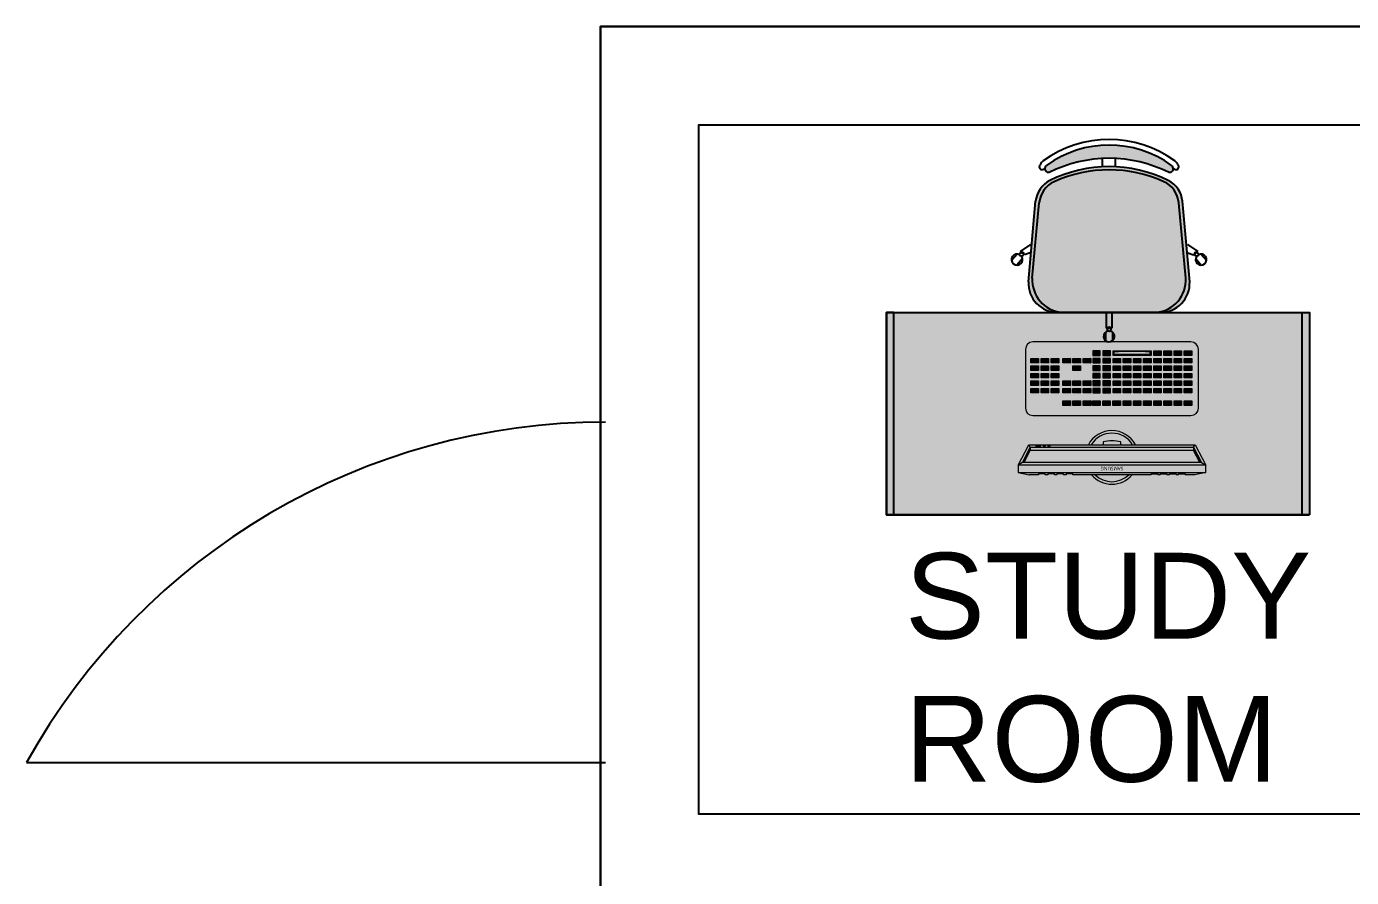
# Model space of a CAD drawing. Header units: millimetres. Extents: x -6165 to 15297, y -629 to 15029.
# Drawn here: x 10134 to 12826, y 6055 to 7784 of the extents above; entities that cross this region are included whole.
import ezdxf
from ezdxf.enums import TextEntityAlignment as Align

# ---------------------------------------------------------------- set-up
doc = ezdxf.new("R2010")
doc.units = ezdxf.units.MM
doc.styles.add('klt', font='trebuc.ttf')
doc.styles.get("Standard").update_dxf_attribs({"font": 'arial.ttf'})

# ---------------------------------------------------------------- blocks, each defined once
blk = doc.blocks.new('tecla')
h = blk.add_hatch(color=49)
h.dxf.hatch_style = 1
h.set_gradient(color1=(67, 63, 56), color2=(202, 198, 191), one_color=1, tint=0.77, name='CYLINDER')
h.paths.add_polyline_path([(0.0207, 0), (0, 0), (0.0028, -0.0021), (0.0179, -0.0021)])
h.paths.add_polyline_path([(0.0178, -0.0095, -0.160221), (0.0029, -0.0095), (0, -0.0121), (0.0207, -0.0121)])
h.paths.add_polyline_path([(0.0028, -0.0021), (0, 0), (0, -0.0121), (0.0029, -0.0095, -0.169085)])
h.paths.add_polyline_path([(0.0207, 0), (0.0179, -0.0021, -0.169085), (0.0178, -0.0095), (0.0207, -0.0121)])
h = blk.add_hatch(color=49)
h.dxf.hatch_style = 1
h.set_gradient(color1=(67, 63, 56), color2=(202, 198, 191), one_color=1, tint=0.77, name='SPHERICAL')
h.paths.add_polyline_path([(0.0179, -0.0021), (0.0028, -0.0021, 0.169085), (0.0029, -0.0095, 0.160221), (0.0178, -0.0095, 0.169085)])
at = {"lineweight": 9, "ltscale": 0.5}
for p, q in [((0.0028, -0.0021), (0, 0)), ((0.0179, -0.0021), (0.0207, 0)), ((0, -0.0121), (0.0029, -0.0095)), ((0.0028, -0.0021), (0.0179, -0.0021)), ((0.0207, -0.0121), (0.0178, -0.0095))]:
    blk.add_line(p, q, dxfattribs=at)
blk.add_lwpolyline([(0, 0), (0.0207, 0), (0.0207, -0.0121), (0, -0.0121)], close=True, dxfattribs=at)
for centre, radius, start, end in [((0.0134, -0.0056), 0.0112, 161.6777, 200.066), ((0.0104, 0.0131), 0.0238, 251.7948, 288.2052), ((0.0073, -0.0056), 0.0112, 339.934, 18.3223)]:
    blk.add_arc(centre, radius, start, end, dxfattribs=at)

msp = doc.modelspace()

# ---------------------------------------------------------------- hatches: boundary and pattern name
at = {"ltscale": 0.1}
h = msp.add_hatch(color=250, dxfattribs=at)
h.dxf.hatch_style = 1
h.set_gradient(color1=(37, 39, 44), color2=(109, 115, 131), one_color=1, tint=0.47, name='CURVED')
h.paths.add_polyline_path([(12206.45, 7501.981, 0.12271653), (12203.599, 7498.478, 0.60571704), (12211.618, 7487.938, -0.23788834), (12455.31, 7487.938, 0.60571704), (12463.328, 7498.478, 0.12271653), (12460.477, 7501.981, 0.32352941)])
h = msp.add_hatch(color=250, dxfattribs=at)
h.dxf.hatch_style = 1
h.set_gradient(color1=(37, 39, 44), color2=(109, 115, 131), one_color=1, tint=0.47, name='CURVED')
h.paths.add_polyline_path([(12453.758, 7471.151, -0.26280861), (12482.631, 7428.593, 0.00181482), (12482.599, 7428.972), (12497.243, 7265.576, -0.42740922), (12437.532, 7203.126), (12229.396, 7203.126, -0.42740922), (12169.685, 7265.576), (12184.328, 7428.972, -0.26086795), (12213.169, 7471.15, -0.23450483)])
h.paths.add_polyline_path([(12444.66, 7468.795, 0.21496433), (12222.267, 7468.795, 0.00000269), (12222.266, 7468.795, -0.21496515), (12444.661, 7468.795, -0.2697784), (12475.241, 7425.987, 0.26977985)], flags=16)
for points in [[(11896.259, 6792.199), (11881.316, 6792.199), (11881.316, 7203.126), (11896.259, 7203.126)], [(12725.583, 6792.199), (12740.526, 6792.199), (12740.526, 7203.126), (12725.583, 7203.126)]]:
    msp.add_hatch(color=40).paths.add_polyline_path(points)
h = msp.add_hatch(color=37)
h.dxf.hatch_style = 1
h.set_gradient(color1=(126, 94, 62), color2=(85, 64, 42), one_color=1, tint=0.25, name='INVCYLINDER')
h.paths.add_polyline_path([(12725.583, 6792.199), (11896.259, 6792.199), (11896.259, 7203.126), (12725.583, 7203.126)])
h = msp.add_hatch(color=255)
h.dxf.hatch_style = 1
h.paths.add_polyline_path([(12178.632, 6993.778), (12499.902, 6993.778, 0.41421356), (12514.845, 7008.721), (12514.845, 7128.263, 0.41421356), (12499.902, 7143.206), (12178.632, 7143.206, 0.41421356), (12163.689, 7128.263), (12163.689, 7008.721, 0.41421356)])
h.paths.add_polyline_path([(12275.472, 7014.349), (12259.999, 7014.349), (12259.999, 7023.369), (12275.472, 7023.369)], flags=16)
h.paths.add_polyline_path([(12273.373, 7015.921), (12262.098, 7015.921, -0.16908489), (12262.181, 7021.425, -0.16022088), (12273.29, 7021.425, -0.16908489)], flags=0)
h.paths.add_polyline_path([(12280.653, 7014.349), (12280.653, 7023.369), (12296.126, 7023.369), (12296.126, 7014.349)], flags=16)
h.paths.add_polyline_path([(12282.752, 7015.921, -0.16908489), (12282.835, 7021.425, -0.16022088), (12293.944, 7021.425, -0.16908489), (12294.027, 7015.921)], flags=0)
h.paths.add_polyline_path([(12254.818, 7014.349), (12239.345, 7014.349), (12239.345, 7023.369), (12254.818, 7023.369)], flags=16)
h.paths.add_polyline_path([(12252.719, 7015.921), (12241.444, 7015.921, -0.16908489), (12241.527, 7021.425, -0.16022088), (12252.636, 7021.425, -0.16908489)], flags=0)
h.paths.add_polyline_path([(12299.862, 7014.349), (12299.862, 7023.369), (12315.334, 7023.369), (12315.334, 7014.349)], flags=16)
h.paths.add_polyline_path([(12301.96, 7015.921, -0.16908489), (12302.044, 7021.425, -0.16022088), (12313.152, 7021.425, -0.16908489), (12313.236, 7015.921)], flags=0)
h.paths.add_polyline_path([(12275.472, 7039.76), (12259.999, 7039.76), (12259.999, 7048.78), (12275.472, 7048.78)], flags=16)
h.paths.add_polyline_path([(12273.373, 7041.332), (12262.098, 7041.332, -0.16908489), (12262.181, 7046.836, -0.16022088), (12273.29, 7046.836, -0.16908489)], flags=0)
h.paths.add_polyline_path([(12280.653, 7039.76), (12280.653, 7048.78), (12296.126, 7048.78), (12296.126, 7039.76)], flags=16)
h.paths.add_polyline_path([(12282.752, 7041.332, -0.16908489), (12282.835, 7046.836, -0.16022088), (12293.944, 7046.836, -0.16908489), (12294.027, 7041.332)], flags=0)
h.paths.add_polyline_path([(12254.818, 7039.76), (12239.345, 7039.76), (12239.345, 7048.78), (12254.818, 7048.78)], flags=16)
h.paths.add_polyline_path([(12252.719, 7041.332), (12241.444, 7041.332, -0.16908489), (12241.527, 7046.836, -0.16022088), (12252.636, 7046.836, -0.16908489)], flags=0)
h.paths.add_polyline_path([(12300.231, 7039.76), (12300.231, 7048.78), (12315.703, 7048.78), (12315.703, 7039.76)], flags=16)
h.paths.add_polyline_path([(12302.329, 7041.332, -0.16908489), (12302.413, 7046.836, -0.16022088), (12313.521, 7046.836, -0.16908489), (12313.605, 7041.332)], flags=0)
h.paths.add_polyline_path([(12320.516, 7014.349), (12320.516, 7023.369), (12335.988, 7023.369), (12335.988, 7014.349)], flags=16)
h.paths.add_polyline_path([(12322.614, 7015.921, -0.16908489), (12322.698, 7021.425, -0.16022088), (12333.806, 7021.425, -0.16908489), (12333.89, 7015.921)], flags=0)
h.paths.add_polyline_path([(12275.472, 7054.99), (12259.999, 7054.99), (12259.999, 7064.01), (12275.472, 7064.01)], flags=16)
h.paths.add_polyline_path([(12273.373, 7056.562), (12262.098, 7056.562, -0.16908489), (12262.181, 7062.066, -0.16022088), (12273.29, 7062.066, -0.16908489)], flags=0)
h.paths.add_polyline_path([(12280.653, 7054.99), (12280.653, 7064.01), (12296.126, 7064.01), (12296.126, 7054.99)], flags=16)
h.paths.add_polyline_path([(12282.752, 7056.562, -0.16908489), (12282.835, 7062.066, -0.16022088), (12293.944, 7062.066, -0.16908489), (12294.027, 7056.562)], flags=0)
h.paths.add_polyline_path([(12254.818, 7054.99), (12239.345, 7054.99), (12239.345, 7064.01), (12254.818, 7064.01)], flags=16)
h.paths.add_polyline_path([(12252.719, 7056.562), (12241.444, 7056.562, -0.16908489), (12241.527, 7062.066, -0.16022088), (12252.636, 7062.066, -0.16908489)], flags=0)
h.paths.add_polyline_path([(12231.397, 7039.76), (12215.924, 7039.76), (12215.924, 7048.78), (12231.397, 7048.78)], flags=16)
h.paths.add_polyline_path([(12229.298, 7041.332), (12218.023, 7041.332, -0.16908489), (12218.106, 7046.836, -0.16022088), (12229.214, 7046.836, -0.16908489)], flags=0)
h.paths.add_polyline_path([(12300.231, 7054.99), (12300.231, 7064.01), (12315.703, 7064.01), (12315.703, 7054.99)], flags=16)
h.paths.add_polyline_path([(12302.329, 7056.562, -0.16908489), (12302.413, 7062.066, -0.16022088), (12313.521, 7062.066, -0.16908489), (12313.605, 7056.562)], flags=0)
h.paths.add_polyline_path([(12320.885, 7039.76), (12320.885, 7048.78), (12336.357, 7048.78), (12336.357, 7039.76)], flags=16)
h.paths.add_polyline_path([(12322.983, 7041.332, -0.16908489), (12323.067, 7046.836, -0.16022088), (12334.175, 7046.836, -0.16908489), (12334.259, 7041.332)], flags=0)
h.paths.add_polyline_path([(12341.169, 7014.349), (12341.169, 7023.369), (12356.642, 7023.369), (12356.642, 7014.349)], flags=16)
h.paths.add_polyline_path([(12343.268, 7015.921, -0.16908489), (12343.352, 7021.425, -0.16022088), (12354.46, 7021.425, -0.16908489), (12354.544, 7015.921)], flags=0)
h.paths.add_polyline_path([(12231.397, 7054.99), (12215.924, 7054.99), (12215.924, 7064.01), (12231.397, 7064.01)], flags=16)
h.paths.add_polyline_path([(12229.298, 7056.562), (12218.023, 7056.562, -0.16908489), (12218.106, 7062.066, -0.16022088), (12229.214, 7062.066, -0.16908489)], flags=0)
h.paths.add_polyline_path([(12320.885, 7054.99), (12320.885, 7064.01), (12336.357, 7064.01), (12336.357, 7054.99)], flags=16)
h.paths.add_polyline_path([(12322.983, 7056.562, -0.16908489), (12323.067, 7062.066, -0.16022088), (12334.175, 7062.066, -0.16908489), (12334.259, 7056.562)], flags=0)
h.paths.add_polyline_path([(12300.231, 7070.219), (12300.231, 7079.24), (12315.703, 7079.24), (12315.703, 7070.219)], flags=16)
h.paths.add_polyline_path([(12302.329, 7071.792, -0.16908489), (12302.413, 7077.296, -0.16022088), (12313.521, 7077.296, -0.16908489), (12313.605, 7071.792)], flags=0)
h.paths.add_polyline_path([(12210.743, 7039.76), (12195.27, 7039.76), (12195.27, 7048.78), (12210.743, 7048.78)], flags=16)
h.paths.add_polyline_path([(12208.644, 7041.332), (12197.369, 7041.332, -0.16908489), (12197.452, 7046.836, -0.16022088), (12208.56, 7046.836, -0.16908489)], flags=0)
h.paths.add_polyline_path([(12341.539, 7039.76), (12341.539, 7048.78), (12357.011, 7048.78), (12357.011, 7039.76)], flags=16)
h.paths.add_polyline_path([(12343.637, 7041.332, -0.16908489), (12343.721, 7046.836, -0.16022088), (12354.829, 7046.836, -0.16908489), (12354.913, 7041.332)], flags=0)
h.paths.add_polyline_path([(12231.397, 7070.219), (12215.924, 7070.219), (12215.924, 7079.24), (12231.397, 7079.24)], flags=16)
h.paths.add_polyline_path([(12229.298, 7071.792), (12218.023, 7071.792, -0.16908489), (12218.106, 7077.296, -0.16022088), (12229.214, 7077.296, -0.16908489)], flags=0)
h.paths.add_polyline_path([(12320.885, 7070.219), (12320.885, 7079.24), (12336.357, 7079.24), (12336.357, 7070.219)], flags=16)
h.paths.add_polyline_path([(12322.983, 7071.792, -0.16908489), (12323.067, 7077.296, -0.16022088), (12334.175, 7077.296, -0.16908489), (12334.259, 7071.792)], flags=0)
h.paths.add_polyline_path([(12210.743, 7054.99), (12195.27, 7054.99), (12195.27, 7064.01), (12210.743, 7064.01)], flags=16)
h.paths.add_polyline_path([(12208.644, 7056.562), (12197.369, 7056.562, -0.16908489), (12197.452, 7062.066, -0.16022088), (12208.56, 7062.066, -0.16908489)], flags=0)
h.paths.add_polyline_path([(12275.472, 7085.449), (12259.999, 7085.449), (12259.999, 7094.47), (12275.472, 7094.47)], flags=16)
h.paths.add_polyline_path([(12273.373, 7087.022), (12262.098, 7087.022, -0.16908489), (12262.181, 7092.526, -0.16022088), (12273.29, 7092.526, -0.16908489)], flags=0)
h.paths.add_polyline_path([(12341.539, 7054.99), (12341.539, 7064.01), (12357.011, 7064.01), (12357.011, 7054.99)], flags=16)
h.paths.add_polyline_path([(12343.637, 7056.562, -0.16908489), (12343.721, 7062.066, -0.16022088), (12354.829, 7062.066, -0.16908489), (12354.913, 7056.562)], flags=0)
h.paths.add_polyline_path([(12362.192, 7014.349), (12362.192, 7023.369), (12377.665, 7023.369), (12377.665, 7014.349)], flags=16)
h.paths.add_polyline_path([(12364.291, 7015.921, -0.16908489), (12364.375, 7021.425, -0.16022088), (12375.483, 7021.425, -0.16908489), (12375.567, 7015.921)], flags=0)
h.paths.add_polyline_path([(12300.231, 7085.449), (12300.231, 7094.47), (12315.703, 7094.47), (12315.703, 7085.449)], flags=16)
h.paths.add_polyline_path([(12302.329, 7087.022, -0.16908489), (12302.413, 7092.526, -0.16022088), (12313.521, 7092.526, -0.16908489), (12313.605, 7087.022)], flags=0)
h.paths.add_polyline_path([(12190.089, 7039.76), (12174.616, 7039.76), (12174.616, 7048.78), (12190.089, 7048.78)], flags=16)
h.paths.add_polyline_path([(12187.99, 7041.332), (12176.715, 7041.332, -0.16908489), (12176.798, 7046.836, -0.16022088), (12187.906, 7046.836, -0.16908489)], flags=0)
h.paths.add_polyline_path([(12362.192, 7039.76), (12362.192, 7048.78), (12377.665, 7048.78), (12377.665, 7039.76)], flags=16)
h.paths.add_polyline_path([(12364.291, 7041.332, -0.16908489), (12364.375, 7046.836, -0.16022088), (12375.483, 7046.836, -0.16908489), (12375.567, 7041.332)], flags=0)
h.paths.add_polyline_path([(12210.743, 7070.219), (12195.27, 7070.219), (12195.27, 7079.24), (12210.743, 7079.24)], flags=16)
h.paths.add_polyline_path([(12208.644, 7071.792), (12197.369, 7071.792, -0.16908489), (12197.452, 7077.296, -0.16022088), (12208.56, 7077.296, -0.16908489)], flags=0)
h.paths.add_polyline_path([(12341.539, 7070.219), (12341.539, 7079.24), (12357.011, 7079.24), (12357.011, 7070.219)], flags=16)
h.paths.add_polyline_path([(12343.637, 7071.792, -0.16908489), (12343.721, 7077.296, -0.16022088), (12354.829, 7077.296, -0.16908489), (12354.913, 7071.792)], flags=0)
h.paths.add_polyline_path([(12231.397, 7085.449), (12215.924, 7085.449), (12215.924, 7094.47), (12231.397, 7094.47)], flags=16)
h.paths.add_polyline_path([(12229.298, 7087.022), (12218.023, 7087.022, -0.16908489), (12218.106, 7092.526, -0.16022088), (12229.214, 7092.526, -0.16908489)], flags=0)
h.paths.add_polyline_path([(12320.885, 7085.449), (12320.885, 7094.47), (12336.357, 7094.47), (12336.357, 7085.449)], flags=16)
h.paths.add_polyline_path([(12322.983, 7087.022, -0.16908489), (12323.067, 7092.526, -0.16022088), (12334.175, 7092.526, -0.16908489), (12334.259, 7087.022)], flags=0)
h.paths.add_polyline_path([(12275.472, 7100.679), (12259.999, 7100.679), (12259.999, 7109.7), (12275.472, 7109.7)], flags=16)
h.paths.add_polyline_path([(12273.373, 7102.252), (12262.098, 7102.252, -0.16908489), (12262.181, 7107.756, -0.16022088), (12273.29, 7107.756, -0.16908489)], flags=0)
h.paths.add_polyline_path([(12280.653, 7100.679), (12280.653, 7109.7), (12296.126, 7109.7), (12296.126, 7100.679)], flags=16)
h.paths.add_polyline_path([(12282.752, 7102.252, -0.16908489), (12282.835, 7107.756, -0.16022088), (12293.944, 7107.756, -0.16908489), (12294.027, 7102.252)], flags=0)
h.paths.add_polyline_path([(12190.089, 7054.99), (12174.616, 7054.99), (12174.616, 7064.01), (12190.089, 7064.01)], flags=16)
h.paths.add_polyline_path([(12187.99, 7056.562), (12176.715, 7056.562, -0.16908489), (12176.798, 7062.066, -0.16022088), (12187.906, 7062.066, -0.16908489)], flags=0)
h.paths.add_polyline_path([(12362.192, 7054.99), (12362.192, 7064.01), (12377.665, 7064.01), (12377.665, 7054.99)], flags=16)
h.paths.add_polyline_path([(12364.291, 7056.562, -0.16908489), (12364.375, 7062.066, -0.16022088), (12375.483, 7062.066, -0.16908489), (12375.567, 7056.562)], flags=0)
h.paths.add_polyline_path([(12254.818, 7100.679), (12239.345, 7100.679), (12239.345, 7109.7), (12254.818, 7109.7)], flags=16)
h.paths.add_polyline_path([(12252.719, 7102.252), (12241.444, 7102.252, -0.16908489), (12241.527, 7107.756, -0.16022088), (12252.636, 7107.756, -0.16908489)], flags=0)
h.paths.add_polyline_path([(12300.231, 7100.679), (12300.231, 7109.7), (12315.703, 7109.7), (12315.703, 7100.679)], flags=16)
h.paths.add_polyline_path([(12302.329, 7102.252, -0.16908489), (12302.413, 7107.756, -0.16022088), (12313.521, 7107.756, -0.16908489), (12313.605, 7102.252)], flags=0)
h.paths.add_polyline_path([(12210.743, 7085.449), (12195.27, 7085.449), (12195.27, 7094.47), (12210.743, 7094.47)], flags=16)
h.paths.add_polyline_path([(12208.644, 7087.022), (12197.369, 7087.022, -0.16908489), (12197.452, 7092.526, -0.16022088), (12208.56, 7092.526, -0.16908489)], flags=0)
h.paths.add_polyline_path([(12341.539, 7085.449), (12341.539, 7094.47), (12357.011, 7094.47), (12357.011, 7085.449)], flags=16)
h.paths.add_polyline_path([(12343.637, 7087.022, -0.16908489), (12343.721, 7092.526, -0.16022088), (12354.829, 7092.526, -0.16908489), (12354.913, 7087.022)], flags=0)
h.paths.add_polyline_path([(12382.846, 7014.349), (12382.846, 7023.369), (12398.319, 7023.369), (12398.319, 7014.349)], flags=16)
h.paths.add_polyline_path([(12384.945, 7015.921, -0.16908489), (12385.029, 7021.425, -0.16022088), (12396.137, 7021.425, -0.16908489), (12396.221, 7015.921)], flags=0)
h.paths.add_polyline_path([(12231.397, 7100.679), (12215.924, 7100.679), (12215.924, 7109.7), (12231.397, 7109.7)], flags=16)
h.paths.add_polyline_path([(12229.298, 7102.252), (12218.023, 7102.252, -0.16908489), (12218.106, 7107.756, -0.16022088), (12229.214, 7107.756, -0.16908489)], flags=0)
h.paths.add_polyline_path([(12320.885, 7100.679), (12320.885, 7109.7), (12336.357, 7109.7), (12336.357, 7100.679)], flags=16)
h.paths.add_polyline_path([(12322.983, 7102.252, -0.16908489), (12323.067, 7107.756, -0.16022088), (12334.175, 7107.756, -0.16908489), (12334.259, 7102.252)], flags=0)
h.paths.add_polyline_path([(12190.089, 7070.219), (12174.616, 7070.219), (12174.616, 7079.24), (12190.089, 7079.24)], flags=16)
h.paths.add_polyline_path([(12187.99, 7071.792), (12176.715, 7071.792, -0.16908489), (12176.798, 7077.296, -0.16022088), (12187.906, 7077.296, -0.16908489)], flags=0)
h.paths.add_polyline_path([(12362.192, 7070.219), (12362.192, 7079.24), (12377.665, 7079.24), (12377.665, 7070.219)], flags=16)
h.paths.add_polyline_path([(12364.291, 7071.792, -0.16908489), (12364.375, 7077.296, -0.16022088), (12375.483, 7077.296, -0.16908489), (12375.567, 7071.792)], flags=0)
h.paths.add_polyline_path([(12382.846, 7039.76), (12382.846, 7048.78), (12398.319, 7048.78), (12398.319, 7039.76)], flags=16)
h.paths.add_polyline_path([(12384.945, 7041.332, -0.16908489), (12385.029, 7046.836, -0.16022088), (12396.137, 7046.836, -0.16908489), (12396.221, 7041.332)], flags=0)
h.paths.add_polyline_path([(12300.231, 7115.909), (12300.231, 7124.93), (12315.703, 7124.93), (12315.703, 7115.909)], flags=16)
h.paths.add_polyline_path([(12302.329, 7117.482, -0.16908489), (12302.413, 7122.986, -0.16022088), (12313.521, 7122.986, -0.16908489), (12313.605, 7117.482)], flags=0)
h.paths.add_polyline_path([(12210.743, 7100.679), (12195.27, 7100.679), (12195.27, 7109.7), (12210.743, 7109.7)], flags=16)
h.paths.add_polyline_path([(12208.644, 7102.252), (12197.369, 7102.252, -0.16908489), (12197.452, 7107.756, -0.16022088), (12208.56, 7107.756, -0.16908489)], flags=0)
h.paths.add_polyline_path([(12341.539, 7100.679), (12341.539, 7109.7), (12357.011, 7109.7), (12357.011, 7100.679)], flags=16)
h.paths.add_polyline_path([(12343.637, 7102.252, -0.16908489), (12343.721, 7107.756, -0.16022088), (12354.829, 7107.756, -0.16908489), (12354.913, 7102.252)], flags=0)
h.paths.add_polyline_path([(12382.846, 7054.99), (12382.846, 7064.01), (12398.319, 7064.01), (12398.319, 7054.99)], flags=16)
h.paths.add_polyline_path([(12384.945, 7056.562, -0.16908489), (12385.029, 7062.066, -0.16022088), (12396.137, 7062.066, -0.16908489), (12396.221, 7056.562)], flags=0)
h.paths.add_polyline_path([(12190.089, 7085.449), (12174.616, 7085.449), (12174.616, 7094.47), (12190.089, 7094.47)], flags=16)
h.paths.add_polyline_path([(12187.99, 7087.022), (12176.715, 7087.022, -0.16908489), (12176.798, 7092.526, -0.16022088), (12187.906, 7092.526, -0.16908489)], flags=0)
h.paths.add_polyline_path([(12362.192, 7085.449), (12362.192, 7094.47), (12377.665, 7094.47), (12377.665, 7085.449)], flags=16)
h.paths.add_polyline_path([(12364.291, 7087.022, -0.16908489), (12364.375, 7092.526, -0.16022088), (12375.483, 7092.526, -0.16908489), (12375.567, 7087.022)], flags=0)
h.paths.add_polyline_path([(12320.885, 7115.909), (12320.885, 7124.93), (12336.357, 7124.93), (12336.357, 7115.909)], flags=16)
h.paths.add_polyline_path([(12322.983, 7117.482, -0.16908489), (12323.067, 7122.986, -0.16022088), (12334.175, 7122.986, -0.16908489), (12334.259, 7117.482)], flags=0)
h.paths.add_polyline_path([(12382.846, 7070.219), (12382.846, 7079.24), (12398.319, 7079.24), (12398.319, 7070.219)], flags=16)
h.paths.add_polyline_path([(12384.945, 7071.792, -0.16908489), (12385.029, 7077.296, -0.16022088), (12396.137, 7077.296, -0.16908489), (12396.221, 7071.792)], flags=0)
h.paths.add_polyline_path([(12403.5, 7014.349), (12403.5, 7023.369), (12418.973, 7023.369), (12418.973, 7014.349)], flags=16)
h.paths.add_polyline_path([(12405.599, 7015.921, -0.16908489), (12405.683, 7021.425, -0.16022088), (12416.791, 7021.425, -0.16908489), (12416.875, 7015.921)], flags=0)
h.paths.add_polyline_path([(12190.089, 7100.679), (12174.616, 7100.679), (12174.616, 7109.7), (12190.089, 7109.7)], flags=16)
h.paths.add_polyline_path([(12187.99, 7102.252), (12176.715, 7102.252, -0.16908489), (12176.798, 7107.756, -0.16022088), (12187.906, 7107.756, -0.16908489)], flags=0)
h.paths.add_polyline_path([(12362.192, 7100.679), (12362.192, 7109.7), (12377.665, 7109.7), (12377.665, 7100.679)], flags=16)
h.paths.add_polyline_path([(12364.291, 7102.252, -0.16908489), (12364.375, 7107.756, -0.16022088), (12375.483, 7107.756, -0.16908489), (12375.567, 7102.252)], flags=0)
h.paths.add_polyline_path([(12341.539, 7115.909), (12341.539, 7124.93), (12418.973, 7124.93), (12418.973, 7115.909)], flags=16)
h.paths.add_polyline_path([(12343.637, 7117.482, -0.16908489), (12343.721, 7122.986, -0.02435675), (12416.791, 7122.986, -0.16908489), (12416.875, 7117.482)], flags=0)
h.paths.add_polyline_path([(12403.5, 7039.76), (12403.5, 7048.78), (12418.973, 7048.78), (12418.973, 7039.76)], flags=16)
h.paths.add_polyline_path([(12405.599, 7041.332, -0.16908489), (12405.683, 7046.836, -0.16022088), (12416.791, 7046.836, -0.16908489), (12416.875, 7041.332)], flags=0)
h.paths.add_polyline_path([(12382.846, 7085.449), (12382.846, 7094.47), (12398.319, 7094.47), (12398.319, 7085.449)], flags=16)
h.paths.add_polyline_path([(12384.945, 7087.022, -0.16908489), (12385.029, 7092.526, -0.16022088), (12396.137, 7092.526, -0.16908489), (12396.221, 7087.022)], flags=0)
h.paths.add_polyline_path([(12403.5, 7054.99), (12403.5, 7064.01), (12418.973, 7064.01), (12418.973, 7054.99)], flags=16)
h.paths.add_polyline_path([(12405.599, 7056.562, -0.16908489), (12405.683, 7062.066, -0.16022088), (12416.791, 7062.066, -0.16908489), (12416.875, 7056.562)], flags=0)
h.paths.add_polyline_path([(12403.5, 7070.219), (12403.5, 7079.24), (12418.973, 7079.24), (12418.973, 7070.219)], flags=16)
h.paths.add_polyline_path([(12405.599, 7071.792, -0.16908489), (12405.683, 7077.296, -0.16022088), (12416.791, 7077.296, -0.16908489), (12416.875, 7071.792)], flags=0)
h.paths.add_polyline_path([(12382.846, 7100.679), (12382.846, 7109.7), (12398.319, 7109.7), (12398.319, 7100.679)], flags=16)
h.paths.add_polyline_path([(12384.945, 7102.252, -0.16908489), (12385.029, 7107.756, -0.16022088), (12396.137, 7107.756, -0.16908489), (12396.221, 7102.252)], flags=0)
h.paths.add_polyline_path([(12424.154, 7014.349), (12424.154, 7023.369), (12439.627, 7023.369), (12439.627, 7014.349)], flags=16)
h.paths.add_polyline_path([(12426.253, 7015.921, -0.16908489), (12426.337, 7021.425, -0.16022088), (12437.445, 7021.425, -0.16908489), (12437.529, 7015.921)], flags=0)
h.paths.add_polyline_path([(12403.5, 7085.449), (12403.5, 7094.47), (12418.973, 7094.47), (12418.973, 7085.449)], flags=16)
h.paths.add_polyline_path([(12405.599, 7087.022, -0.16908489), (12405.683, 7092.526, -0.16022088), (12416.791, 7092.526, -0.16908489), (12416.875, 7087.022)], flags=0)
h.paths.add_polyline_path([(12424.154, 7039.76), (12424.154, 7048.78), (12439.627, 7048.78), (12439.627, 7039.76)], flags=16)
h.paths.add_polyline_path([(12426.253, 7041.332, -0.16908489), (12426.337, 7046.836, -0.16022088), (12437.445, 7046.836, -0.16908489), (12437.529, 7041.332)], flags=0)
h.paths.add_polyline_path([(12424.154, 7054.99), (12424.154, 7064.01), (12439.627, 7064.01), (12439.627, 7054.99)], flags=16)
h.paths.add_polyline_path([(12426.253, 7056.562, -0.16908489), (12426.337, 7062.066, -0.16022088), (12437.445, 7062.066, -0.16908489), (12437.529, 7056.562)], flags=0)
h.paths.add_polyline_path([(12403.5, 7100.679), (12403.5, 7109.7), (12418.973, 7109.7), (12418.973, 7100.679)], flags=16)
h.paths.add_polyline_path([(12405.599, 7102.252, -0.16908489), (12405.683, 7107.756, -0.16022088), (12416.791, 7107.756, -0.16908489), (12416.875, 7102.252)], flags=0)
h.paths.add_polyline_path([(12424.154, 7070.219), (12424.154, 7079.24), (12439.627, 7079.24), (12439.627, 7070.219)], flags=16)
h.paths.add_polyline_path([(12426.253, 7071.792, -0.16908489), (12426.337, 7077.296, -0.16022088), (12437.445, 7077.296, -0.16908489), (12437.529, 7071.792)], flags=0)
h.paths.add_polyline_path([(12444.808, 7014.349), (12444.808, 7023.369), (12460.281, 7023.369), (12460.281, 7014.349)], flags=16)
h.paths.add_polyline_path([(12446.907, 7015.921, -0.16908489), (12446.991, 7021.425, -0.16022088), (12458.099, 7021.425, -0.16908489), (12458.183, 7015.921)], flags=0)
h.paths.add_polyline_path([(12424.154, 7085.449), (12424.154, 7094.47), (12439.627, 7094.47), (12439.627, 7085.449)], flags=16)
h.paths.add_polyline_path([(12426.253, 7087.022, -0.16908489), (12426.337, 7092.526, -0.16022088), (12437.445, 7092.526, -0.16908489), (12437.529, 7087.022)], flags=0)
h.paths.add_polyline_path([(12444.808, 7039.76), (12444.808, 7048.78), (12460.281, 7048.78), (12460.281, 7039.76)], flags=16)
h.paths.add_polyline_path([(12446.907, 7041.332, -0.16908489), (12446.991, 7046.836, -0.16022088), (12458.099, 7046.836, -0.16908489), (12458.183, 7041.332)], flags=0)
h.paths.add_polyline_path([(12444.808, 7054.99), (12444.808, 7064.01), (12460.281, 7064.01), (12460.281, 7054.99)], flags=16)
h.paths.add_polyline_path([(12446.907, 7056.562, -0.16908489), (12446.991, 7062.066, -0.16022088), (12458.099, 7062.066, -0.16908489), (12458.183, 7056.562)], flags=0)
h.paths.add_polyline_path([(12424.154, 7100.679), (12424.154, 7109.7), (12439.627, 7109.7), (12439.627, 7100.679)], flags=16)
h.paths.add_polyline_path([(12426.253, 7102.252, -0.16908489), (12426.337, 7107.756, -0.16022088), (12437.445, 7107.756, -0.16908489), (12437.529, 7102.252)], flags=0)
h.paths.add_polyline_path([(12444.808, 7070.219), (12444.808, 7079.24), (12460.281, 7079.24), (12460.281, 7070.219)], flags=16)
h.paths.add_polyline_path([(12446.907, 7071.792, -0.16908489), (12446.991, 7077.296, -0.16022088), (12458.099, 7077.296, -0.16908489), (12458.183, 7071.792)], flags=0)
h.paths.add_polyline_path([(12424.154, 7115.909), (12424.154, 7124.93), (12439.627, 7124.93), (12439.627, 7115.909)], flags=16)
h.paths.add_polyline_path([(12426.253, 7117.482, -0.16908489), (12426.337, 7122.986, -0.16022088), (12437.445, 7122.986, -0.16908489), (12437.529, 7117.482)], flags=0)
h.paths.add_polyline_path([(12444.808, 7085.449), (12444.808, 7094.47), (12460.281, 7094.47), (12460.281, 7085.449)], flags=16)
h.paths.add_polyline_path([(12446.907, 7087.022, -0.16908489), (12446.991, 7092.526, -0.16022088), (12458.099, 7092.526, -0.16908489), (12458.183, 7087.022)], flags=0)
h.paths.add_polyline_path([(12465.462, 7014.349), (12465.462, 7023.369), (12480.935, 7023.369), (12480.935, 7014.349)], flags=16)
h.paths.add_polyline_path([(12467.561, 7015.921, -0.16908489), (12467.645, 7021.425, -0.16022088), (12478.753, 7021.425, -0.16908489), (12478.837, 7015.921)], flags=0)
h.paths.add_polyline_path([(12465.462, 7039.76), (12465.462, 7048.78), (12480.935, 7048.78), (12480.935, 7039.76)], flags=16)
h.paths.add_polyline_path([(12467.561, 7041.332, -0.16908489), (12467.645, 7046.836, -0.16022088), (12478.753, 7046.836, -0.16908489), (12478.837, 7041.332)], flags=0)
h.paths.add_polyline_path([(12444.808, 7100.679), (12444.808, 7109.7), (12460.281, 7109.7), (12460.281, 7100.679)], flags=16)
h.paths.add_polyline_path([(12446.907, 7102.252, -0.16908489), (12446.991, 7107.756, -0.16022088), (12458.099, 7107.756, -0.16908489), (12458.183, 7102.252)], flags=0)
h.paths.add_polyline_path([(12465.462, 7054.99), (12465.462, 7064.01), (12480.935, 7064.01), (12480.935, 7054.99)], flags=16)
h.paths.add_polyline_path([(12467.561, 7056.562, -0.16908489), (12467.645, 7062.066, -0.16022088), (12478.753, 7062.066, -0.16908489), (12478.837, 7056.562)], flags=0)
h.paths.add_polyline_path([(12465.462, 7070.219), (12465.462, 7079.24), (12480.935, 7079.24), (12480.935, 7070.219)], flags=16)
h.paths.add_polyline_path([(12467.561, 7071.792, -0.16908489), (12467.645, 7077.296, -0.16022088), (12478.753, 7077.296, -0.16908489), (12478.837, 7071.792)], flags=0)
h.paths.add_polyline_path([(12444.808, 7115.909), (12444.808, 7124.93), (12460.281, 7124.93), (12460.281, 7115.909)], flags=16)
h.paths.add_polyline_path([(12446.907, 7117.482, -0.16908489), (12446.991, 7122.986, -0.16022088), (12458.099, 7122.986, -0.16908489), (12458.183, 7117.482)], flags=0)
h.paths.add_polyline_path([(12465.462, 7085.449), (12465.462, 7094.47), (12480.935, 7094.47), (12480.935, 7085.449)], flags=16)
h.paths.add_polyline_path([(12467.561, 7087.022, -0.16908489), (12467.645, 7092.526, -0.16022088), (12478.753, 7092.526, -0.16908489), (12478.837, 7087.022)], flags=0)
h.paths.add_polyline_path([(12486.116, 7014.349), (12486.116, 7023.369), (12501.589, 7023.369), (12501.589, 7014.349)], flags=16)
h.paths.add_polyline_path([(12488.215, 7015.921, -0.16908489), (12488.299, 7021.425, -0.16022088), (12499.407, 7021.425, -0.16908489), (12499.491, 7015.921)], flags=0)
h.paths.add_polyline_path([(12486.116, 7039.76), (12486.116, 7048.78), (12501.589, 7048.78), (12501.589, 7039.76)], flags=16)
h.paths.add_polyline_path([(12488.215, 7041.332, -0.16908489), (12488.299, 7046.836, -0.16022088), (12499.407, 7046.836, -0.16908489), (12499.491, 7041.332)], flags=0)
h.paths.add_polyline_path([(12465.462, 7100.679), (12465.462, 7109.7), (12480.935, 7109.7), (12480.935, 7100.679)], flags=16)
h.paths.add_polyline_path([(12467.561, 7102.252, -0.16908489), (12467.645, 7107.756, -0.16022088), (12478.753, 7107.756, -0.16908489), (12478.837, 7102.252)], flags=0)
h.paths.add_polyline_path([(12486.116, 7054.99), (12486.116, 7064.01), (12501.589, 7064.01), (12501.589, 7054.99)], flags=16)
h.paths.add_polyline_path([(12488.215, 7056.562, -0.16908489), (12488.299, 7062.066, -0.16022088), (12499.407, 7062.066, -0.16908489), (12499.491, 7056.562)], flags=0)
h.paths.add_polyline_path([(12486.116, 7070.219), (12486.116, 7079.24), (12501.589, 7079.24), (12501.589, 7070.219)], flags=16)
h.paths.add_polyline_path([(12488.215, 7071.792, -0.16908489), (12488.299, 7077.296, -0.16022088), (12499.407, 7077.296, -0.16908489), (12499.491, 7071.792)], flags=0)
h.paths.add_polyline_path([(12465.462, 7115.909), (12465.462, 7124.93), (12480.935, 7124.93), (12480.935, 7115.909)], flags=16)
h.paths.add_polyline_path([(12467.561, 7117.482, -0.16908489), (12467.645, 7122.986, -0.16022088), (12478.753, 7122.986, -0.16908489), (12478.837, 7117.482)], flags=0)
h.paths.add_polyline_path([(12486.116, 7085.449), (12486.116, 7094.47), (12501.589, 7094.47), (12501.589, 7085.449)], flags=16)
h.paths.add_polyline_path([(12488.215, 7087.022, -0.16908489), (12488.299, 7092.526, -0.16022088), (12499.407, 7092.526, -0.16908489), (12499.491, 7087.022)], flags=0)
h.paths.add_polyline_path([(12486.116, 7100.679), (12486.116, 7109.7), (12501.589, 7109.7), (12501.589, 7100.679)], flags=16)
h.paths.add_polyline_path([(12488.215, 7102.252, -0.16908489), (12488.299, 7107.756, -0.16022088), (12499.407, 7107.756, -0.16908489), (12499.491, 7102.252)], flags=0)
h.paths.add_polyline_path([(12486.116, 7115.909), (12486.116, 7124.93), (12501.589, 7124.93), (12501.589, 7115.909)], flags=16)
h.paths.add_polyline_path([(12488.215, 7117.482, -0.16908489), (12488.299, 7122.986, -0.16022088), (12499.407, 7122.986, -0.16908489), (12499.491, 7117.482)], flags=0)
h = msp.add_hatch(color=49)
h.dxf.hatch_style = 1
h.set_gradient(color1=(67, 63, 56), color2=(202, 198, 191), one_color=1, tint=0.77, name='CYLINDER')
h.paths.add_polyline_path([(12341.539, 7115.909), (12418.973, 7115.909), (12416.875, 7117.482), (12343.637, 7117.482)])
h.paths.add_polyline_path([(12343.721, 7122.986, -0.02435675), (12416.791, 7122.986), (12418.973, 7124.93), (12341.539, 7124.93)])
h.paths.add_polyline_path([(12416.875, 7117.482), (12418.973, 7115.909), (12418.973, 7124.93), (12416.791, 7122.986, -0.16908489)])
h.paths.add_polyline_path([(12341.539, 7115.909), (12343.637, 7117.482, -0.16908489), (12343.721, 7122.986), (12341.539, 7124.93)])
h = msp.add_hatch(color=49)
h.dxf.hatch_style = 1
h.set_gradient(color1=(67, 63, 56), color2=(202, 198, 191), one_color=1, tint=0.77, name='CYLINDER')
h.paths.add_polyline_path([(12343.637, 7117.482), (12416.875, 7117.482, 0.16908489), (12416.791, 7122.986, 0.02435675), (12343.721, 7122.986, 0.16908489)])
at = {"lineweight": 5, "ltscale": 0.5}
h = msp.add_hatch(color=49, dxfattribs=at)
h.dxf.hatch_style = 1
h.set_gradient(color1=(67, 63, 56), color2=(108, 102, 90), one_color=1, tint=0.39, name='CURVED')
h.paths.add_polyline_path([(12380.489, 6873.234), (12373.477, 6873.234, -0.40339897), (12305.056, 6873.234), (12298.045, 6873.234, 0.45850466)])
h.paths.add_polyline_path([(12291.389, 6934.57), (12297.274, 6934.57, -0.55889503), (12381.26, 6934.57), (12387.145, 6934.57, 0.59671774)])
at = {"lineweight": 9, "ltscale": 0.5}
h = msp.add_hatch(color=18, dxfattribs=at)
h.dxf.hatch_style = 1
h.set_gradient(color1=(3, 3, 3), color2=(0, 0, 0), one_color=1, name='CURVED')
h.paths.add_polyline_path([(12305.056, 6873.234, 0.40339897), (12373.477, 6873.234)])
h.paths.add_polyline_path([(12297.274, 6934.57), (12321.206, 6934.57), (12321.206, 6940.078, -0.13551377), (12357.328, 6940.078), (12357.328, 6934.57), (12381.26, 6934.57, 0.55889503)])
at = {"lineweight": 5, "ltscale": 0.5}
h = msp.add_hatch(color=252, dxfattribs=at)
h.dxf.hatch_style = 1
h.set_gradient(color1=(141, 141, 129), color2=(221, 221, 218), one_color=1, tint=0.86)
h.paths.add_polyline_path([(12148.746, 6893.254), (12157.54, 6898.593), (12173.472, 6929.231), (12170.23, 6934.57)])
h = msp.add_hatch(color=9, dxfattribs=at)
h.dxf.hatch_style = 1
h.set_gradient(color1=(182, 182, 185), one_color=1, tint=1)
h.paths.add_polyline_path([(12157.54, 6898.593), (12160.838, 6898.593), (12173.472, 6922.889), (12173.472, 6929.231)])
at = {"lineweight": 9, "ltscale": 0.5}
h = msp.add_hatch(color=49, dxfattribs=at)
h.dxf.hatch_style = 1
h.set_gradient(color1=(67, 63, 56), color2=(108, 102, 90), one_color=1, tint=0.39, name='CURVED')
h.paths.add_polyline_path([(12173.472, 6922.889), (12160.838, 6898.593), (12517.696, 6898.593), (12505.062, 6922.889)])
at = {"lineweight": 5, "ltscale": 0.5}
h = msp.add_hatch(color=252, dxfattribs=at)
h.dxf.hatch_style = 1
h.set_gradient(color1=(141, 141, 129), color2=(221, 221, 218), one_color=1, tint=0.86, name='INVCURVED')
h.paths.add_polyline_path([(12170.23, 6934.57), (12173.472, 6929.231), (12505.062, 6929.231), (12508.303, 6934.57)])
edge = h.paths.add_edge_path(flags=16)
edge.add_ellipse((12211.565, 6931.786), major_axis=(2.316, 0), ratio=0.45185493, start_angle=0, end_angle=360)
edge = h.paths.add_edge_path(flags=16)
edge.add_ellipse((12201.945, 6931.786), major_axis=(2.316, 0), ratio=0.45185493, start_angle=0, end_angle=360)
edge = h.paths.add_edge_path(flags=16)
edge.add_ellipse((12189.215, 6931.786), major_axis=(4.678, 0), ratio=0.30302148, start_angle=0, end_angle=360)
h = msp.add_hatch(color=9, dxfattribs=at)
h.dxf.hatch_style = 1
h.set_gradient(color1=(182, 182, 185), one_color=1, tint=1, name='CURVED')
h.paths.add_polyline_path([(12173.472, 6929.231), (12173.472, 6922.889), (12505.062, 6922.889), (12505.062, 6929.231)])
h = msp.add_hatch(color=175, dxfattribs=at)
h.dxf.hatch_style = 1
h.set_gradient(color1=(42, 55, 172), color2=(22, 29, 90), one_color=1, tint=0.22, name='INVCURVED')
edge = h.paths.add_edge_path()
edge.add_ellipse((12189.215, 6931.786), major_axis=(4.678, 0), ratio=0.30302148, start_angle=0, end_angle=360)
h = msp.add_hatch(color=175, dxfattribs=at)
h.dxf.hatch_style = 1
h.set_gradient(color1=(42, 55, 172), color2=(32, 42, 131), one_color=1, tint=0.32, name='INVCYLINDER')
edge = h.paths.add_edge_path()
edge.add_ellipse((12201.945, 6931.786), major_axis=(2.316, 0), ratio=0.45185493, start_angle=0, end_angle=360)
edge = h.paths.add_edge_path()
edge.add_ellipse((12211.565, 6931.786), major_axis=(2.316, 0), ratio=0.45185493, start_angle=0, end_angle=360)
h = msp.add_hatch(color=252, dxfattribs=at)
h.dxf.hatch_style = 1
h.set_gradient(color1=(141, 141, 129), color2=(221, 221, 218), one_color=1, tint=0.86, name='INVCURVED')
h.paths.add_polyline_path([(12357.328, 6934.57), (12357.328, 6940.078, 0.13551377), (12321.206, 6940.078), (12321.206, 6934.57)])
h = msp.add_hatch(color=252, dxfattribs=at)
h.dxf.hatch_style = 1
h.set_gradient(color1=(141, 141, 129), color2=(221, 221, 218), one_color=1, tint=0.86)
h.paths.add_polyline_path([(12520.993, 6898.593), (12529.787, 6893.254), (12508.303, 6934.57), (12505.062, 6929.231)])
h = msp.add_hatch(color=9, dxfattribs=at)
h.dxf.hatch_style = 1
h.set_gradient(color1=(182, 182, 185), one_color=1, tint=1)
h.paths.add_polyline_path([(12505.062, 6929.231), (12505.062, 6922.889), (12517.696, 6898.593), (12520.993, 6898.593)])
h = msp.add_hatch(color=252, dxfattribs=at)
h.dxf.hatch_style = 1
h.set_gradient(color1=(141, 141, 129), color2=(221, 221, 218), one_color=1, tint=0.86, name='CURVED')
h.paths.add_polyline_path([(12529.787, 6893.254), (12520.993, 6898.593), (12157.54, 6898.593), (12148.746, 6893.254)])
h = msp.add_hatch(color=49)
h.dxf.hatch_style = 1
h.set_gradient(color1=(67, 63, 56), color2=(108, 102, 90), one_color=1, tint=0.39, name='CURVED')
h.paths.add_polyline_path([(12148.746, 6878.136), (12529.787, 6878.136), (12529.787, 6893.254), (12148.746, 6893.254)])
h = msp.add_hatch(color=49, dxfattribs=at)
h.dxf.hatch_style = 1
h.set_gradient(color1=(67, 63, 56), color2=(108, 102, 90), one_color=1, tint=0.39, name='CURVED')
h.paths.add_polyline_path([(12418.983, 6873.234), (12418.983, 6875.146), (12432.538, 6875.146), (12432.538, 6873.234), (12437.598, 6873.234), (12437.598, 6875.146), (12451.153, 6875.146), (12451.153, 6873.234), (12456.213, 6873.234), (12456.213, 6875.146), (12469.768, 6875.146), (12469.768, 6873.234), (12474.828, 6873.234), (12474.828, 6875.146), (12488.383, 6875.146), (12488.383, 6873.234), (12507.585, 6873.234), (12529.787, 6878.136), (12148.746, 6878.136), (12170.949, 6873.234), (12190.151, 6873.234), (12190.151, 6875.146), (12203.706, 6875.146), (12203.706, 6873.234), (12208.766, 6873.234), (12208.766, 6875.146), (12222.321, 6875.146), (12222.321, 6873.234), (12227.381, 6873.234), (12227.381, 6875.146), (12240.936, 6875.146), (12240.936, 6873.234), (12245.996, 6873.234), (12245.996, 6875.146), (12259.551, 6875.146), (12259.551, 6873.234)])
h = msp.add_hatch(dxfattribs=at)
h.set_pattern_fill('HONEY,_O', color=256, scale=14.942782, angle=180)
h.set_pattern_definition([(180, (140217.1999, 47820.2077), (-2.801771606, -1.617603584), [1.86784774, -3.735695475]), (300, (140217.1999, 47820.2077), (2.8017716, -1.617603594), [1.86784774, -3.735695475]), (240, (140217.1999, 47820.2077), (-6e-09, -3.235207178), [-3.735695475, 1.86784774])])
h.paths.add_polyline_path([(12148.746, 6878.136), (12170.949, 6873.234), (12190.151, 6873.234), (12190.151, 6875.146), (12203.706, 6875.146), (12203.706, 6873.234), (12208.766, 6873.234), (12208.766, 6875.146), (12222.321, 6875.146), (12222.321, 6873.234), (12227.381, 6873.234), (12227.381, 6875.146), (12240.936, 6875.146), (12240.936, 6873.234), (12245.996, 6873.234), (12245.996, 6875.146), (12259.551, 6875.146), (12259.551, 6873.234), (12418.983, 6873.234), (12418.983, 6875.146), (12432.538, 6875.146), (12432.538, 6873.234), (12437.598, 6873.234), (12437.598, 6875.146), (12451.153, 6875.146), (12451.153, 6873.234), (12456.213, 6873.234), (12456.213, 6875.146), (12469.768, 6875.146), (12469.768, 6873.234), (12474.828, 6873.234), (12474.828, 6875.146), (12488.383, 6875.146), (12488.383, 6873.234), (12507.585, 6873.234), (12529.787, 6878.136)])

# ---------------------------------------------------------------- linework, layer by layer
for p, q in [((12320.389, 7499.044), (12320.389, 7516.608)), ((12346.539, 7499.044), (12346.539, 7516.608)), ((12169.685, 7265.576), (12184.328, 7428.972)), ((12177.499, 7273.047), (12191.683, 7425.946)), ((12489.428, 7273.047), (12475.245, 7425.946)), ((12497.243, 7265.576), (12482.599, 7428.972)), ((12174.079, 7341.091), (12153.181, 7327.094)), ((12154.274, 7326.177), (12153.181, 7327.094)), ((12173.314, 7324.041), (12161.766, 7319.89)), ((12492.848, 7341.091), (12513.746, 7327.094)), ((12493.613, 7324.041), (12505.161, 7319.89)), ((12512.653, 7326.177), (12513.746, 7327.094)), ((12146.7, 7321.783), (12135.494, 7308.429)), ((12157.492, 7312.727), (12146.287, 7299.373)), ((12161.766, 7319.89), (12160.673, 7320.807)), ((12505.161, 7319.89), (12506.254, 7320.807)), ((12509.435, 7312.727), (12520.641, 7299.373)), ((12520.227, 7321.783), (12531.433, 7308.429)), ((12437.532, 7203.126), (12229.396, 7203.126)), ((12327.86, 7203.126), (12327.86, 7171.363)), ((12339.067, 7203.126), (12339.067, 7171.363)), ((12326.309, 7163.129), (12326.309, 7145.696)), ((12329.287, 7171.363), (12327.86, 7171.363)), ((12339.067, 7171.363), (12337.64, 7171.363)), ((12340.397, 7163.129), (12340.397, 7145.696)), ((11881.316, 6792.199), (12740.526, 6792.199))]:
    msp.add_line(p, q)
at = {"lineweight": 9, "ltscale": 0.5}
for p, q in [((12341.539, 7124.93), (12343.721, 7122.986)), ((12343.637, 7117.482), (12341.539, 7115.909)), ((12416.875, 7117.482), (12343.637, 7117.482)), ((12418.973, 7124.93), (12416.791, 7122.986)), ((12416.875, 7117.482), (12418.973, 7115.909)), ((12160.838, 6898.593), (12173.472, 6922.889)), ((12173.472, 6929.231), (12173.472, 6922.889)), ((12505.062, 6922.889), (12173.472, 6922.889)), ((12321.206, 6940.078), (12321.206, 6934.57)), ((12357.328, 6934.57), (12357.328, 6940.078)), ((12505.062, 6929.231), (12505.062, 6922.889)), ((12517.696, 6898.593), (12505.062, 6922.889)), ((12148.746, 6893.254), (12148.746, 6878.136)), ((12529.787, 6878.136), (12529.787, 6893.254)), ((12148.746, 6878.136), (12529.787, 6878.136)), ((12148.746, 6878.136), (12170.949, 6873.234)), ((12190.151, 6873.234), (12170.949, 6873.234)), ((12208.766, 6873.234), (12203.706, 6873.234)), ((12227.381, 6873.234), (12222.321, 6873.234)), ((12245.996, 6873.234), (12240.936, 6873.234)), ((12418.983, 6873.234), (12259.551, 6873.234)), ((12437.598, 6873.234), (12432.538, 6873.234)), ((12456.213, 6873.234), (12451.153, 6873.234)), ((12474.828, 6873.234), (12469.768, 6873.234)), ((12507.585, 6873.234), (12488.383, 6873.234)), ((12529.787, 6878.136), (12507.585, 6873.234))]:
    msp.add_line(p, q, dxfattribs=at)
at = {"lineweight": 5, "ltscale": 0.5}
for p, q in [((12173.472, 6929.231), (12170.23, 6934.57)), ((12505.062, 6929.231), (12508.303, 6934.57)), ((12157.54, 6898.593), (12148.746, 6893.254)), ((12520.993, 6898.593), (12529.787, 6893.254))]:
    msp.add_line(p, q, dxfattribs=at)
at = {"color": 30}
msp.add_line((10133.999, 6288.784), (11310.276, 6288.784), dxfattribs=at)
at = {"color": 250, "lineweight": 30}
msp.add_lwpolyline([(13300, 7784.012), (13300, 5984.012), (11300, 5984.012), (11300, 7784.012)], close=True, dxfattribs=at)
at = {"color": 0}
msp.add_lwpolyline([(13100, 7584.012), (13100, 6184.012), (11500, 6184.012), (11500, 7584.012)], close=True, dxfattribs=at)
msp.add_lwpolyline([(12211.618, 7487.938, -0.23788834), (12455.31, 7487.938, 0.60571704), (12463.328, 7498.478, 0.12271653), (12460.477, 7501.981, 0.32352941), (12206.45, 7501.981, 0.12271653), (12203.599, 7498.478, 0.60571704)], format="xyb", close=True)
msp.add_lwpolyline([(12740.526, 6792.199), (11881.316, 6792.199), (11881.316, 7203.126), (12740.526, 7203.126)], close=True)
at = {"color": 32}
for points in [[(11881.316, 6792.199), (11896.259, 6792.199), (11896.259, 7203.126), (11881.316, 7203.126)], [(12740.526, 6792.199), (12725.583, 6792.199), (12725.583, 7203.126), (12740.526, 7203.126)]]:
    msp.add_lwpolyline(points, close=True, dxfattribs=at)
at = {"lineweight": 9, "ltscale": 0.5}
msp.add_lwpolyline([(12499.902, 7143.206), (12178.632, 7143.206, 0.41421356), (12163.689, 7128.263), (12163.689, 7008.721, 0.41421356), (12178.632, 6993.778), (12499.902, 6993.778, 0.41421356), (12514.845, 7008.721), (12514.845, 7128.263, 0.41421356)], format="xyb", close=True, dxfattribs=at)
for points in [[(12418.973, 7115.909), (12341.539, 7115.909), (12341.539, 7124.93), (12418.973, 7124.93)], [(12508.303, 6934.57), (12529.787, 6893.254), (12148.746, 6893.254), (12170.23, 6934.57)], [(12505.062, 6929.231), (12520.993, 6898.593), (12157.54, 6898.593), (12173.472, 6929.231)]]:
    msp.add_lwpolyline(points, close=True, dxfattribs=at)
for points in [[(12203.706, 6873.234), (12203.706, 6875.146), (12190.151, 6875.146), (12190.151, 6873.234)], [(12222.321, 6873.234), (12222.321, 6875.146), (12208.766, 6875.146), (12208.766, 6873.234)], [(12240.936, 6873.234), (12240.936, 6875.146), (12227.381, 6875.146), (12227.381, 6873.234)], [(12259.551, 6873.234), (12259.551, 6875.146), (12245.996, 6875.146), (12245.996, 6873.234)], [(12418.983, 6873.234), (12418.983, 6875.146), (12432.538, 6875.146), (12432.538, 6873.234)], [(12437.598, 6873.234), (12437.598, 6875.146), (12451.153, 6875.146), (12451.153, 6873.234)], [(12456.213, 6873.234), (12456.213, 6875.146), (12469.768, 6875.146), (12469.768, 6873.234)], [(12474.828, 6873.234), (12474.828, 6875.146), (12488.383, 6875.146), (12488.383, 6873.234)]]:
    msp.add_lwpolyline(points, dxfattribs=at)
for centre in [(12155.49, 7321.128), (12511.438, 7321.128), (12333.464, 7168.277)]:
    msp.add_circle(centre, 3.736)
for centre, radius, start, end in [((12333.464, 7326.234), 228.047, 54.123789, 125.876211), ((12212.054, 7494.51), 20.546, 126.542873, 154.854537), ((12454.874, 7494.51), 20.546, 25.145463, 53.457127), ((12197.562, 7499.085), 5.843, 134.67446, 330.189123), ((12333.464, 7228.769), 270.592, 63.604705, 116.395295), ((12333.464, 7222.106), 270.592, 65.736086, 114.263914), ((12454.874, 7494.51), 9.339, 25.145463, 53.130102), ((12469.365, 7499.085), 5.843, 209.810877, 45.32554), ((12236.419, 7424.303), 52.3, 116.395295, 174.87875), ((12243.759, 7421.115), 52.3, 114.263914, 174.700105), ((12423.169, 7421.115), 52.3, 5.299895, 65.736086), ((12430.508, 7424.303), 52.3, 5.12125, 63.604705), ((12155.072, 7320.63), 5.604, 1.810315, 98.189685), ((12511.855, 7320.63), 5.604, 81.810315, 178.189685), ((12146.493, 7310.578), 11.207, 61.633383, 37.453652), ((12520.434, 7310.578), 11.207, 142.546348, 118.366617), ((12243.669, 7269.287), 66.277, 176.747768, 264.407508), ((12423.259, 7269.287), 66.277, 275.592492, 3.252232), ((12229.396, 7262.897), 59.771, 177.430759, 270), ((12437.532, 7262.897), 59.771, 270, 2.569241), ((12333.353, 7154.412), 11.207, 101.633383, 77.453652), ((12333.464, 7167.627), 5.604, 41.810315, 138.189685)]:
    msp.add_arc(centre, radius, start, end)
for centre, radius, start, end in [((12351.585, 7120.113), 8.372, 159.933972, 198.322285), ((12380.256, 6373.433), 750.442, 87.209474, 92.790526), ((12408.927, 7120.113), 8.372, 341.677715, 20.066028), ((12339.267, 6908.736), 54.403, 28.349446, 151.650554), ((12339.267, 6908.736), 49.303, 31.598784, 148.401216), ((12339.267, 6874.664), 67.862, 74.565289, 105.434711), ((12339.267, 6908.736), 54.403, 220.736647, 319.263353), ((12339.267, 6908.736), 49.303, 226.061805, 313.938195)]:
    msp.add_arc(centre, radius, start, end, dxfattribs=at)
at = {"color": 168}
msp.add_arc((11310.276, 5634.473), 1346.013, 90, 150.914763, dxfattribs=at)
at = {"lineweight": 9, "ltscale": 0.5}
for centre, major_axis, ratio in [((12189.215, 6931.786), (4.678, 0), 0.30302148), ((12201.945, 6931.786), (2.316, 0), 0.45185493), ((12211.565, 6931.786), (2.316, 0), 0.45185493)]:
    msp.add_ellipse(centre, major_axis=major_axis, ratio=ratio, dxfattribs=at)

# ---------------------------------------------------------------- block references
at = {"yscale": 747.1390949024138, "zscale": 747.1390949024138, "rotation": 180}
for p, xscale in [((12190.089, 7100.679), 747.1390949024138), ((12210.743, 7100.679), 747.1390949024138), ((12231.397, 7100.679), 747.1390949024138), ((12254.818, 7100.679), 747.1390949024138), ((12275.472, 7100.679), 747.1390949024138), ((12296.126, 7100.679), 747.1390949024138), ((12300.231, 7115.909), -747.1390949024138), ((12300.231, 7100.679), -747.1390949024138), ((12320.885, 7115.909), -747.1390949024138), ((12320.885, 7100.679), -747.1390949024138), ((12357.011, 7100.679), 747.1390949024138), ((12377.665, 7100.679), 747.1390949024138), ((12398.319, 7100.679), 747.1390949024138), ((12418.973, 7100.679), 747.1390949024138), ((12439.627, 7115.909), 747.1390949024138), ((12439.627, 7100.679), 747.1390949024138), ((12460.281, 7115.909), 747.1390949024138), ((12460.281, 7100.679), 747.1390949024138), ((12480.935, 7115.909), 747.1390949024138), ((12480.935, 7100.679), 747.1390949024138), ((12501.589, 7115.909), 747.1390949024138), ((12501.589, 7100.679), 747.1390949024138), ((12190.089, 7085.449), 747.1390949024138), ((12210.743, 7085.449), 747.1390949024138), ((12231.397, 7085.449), 747.1390949024138), ((12275.472, 7085.449), 747.1390949024138), ((12300.231, 7085.449), -747.1390949024138), ((12320.885, 7085.449), -747.1390949024138), ((12357.011, 7085.449), 747.1390949024138), ((12377.665, 7085.449), 747.1390949024138), ((12398.319, 7085.449), 747.1390949024138), ((12418.973, 7085.449), 747.1390949024138), ((12439.627, 7085.449), 747.1390949024138), ((12460.281, 7085.449), 747.1390949024138), ((12480.935, 7085.449), 747.1390949024138), ((12501.589, 7085.449), 747.1390949024138), ((12190.089, 7070.219), 747.1390949024138), ((12190.089, 7054.99), 747.1390949024138), ((12210.743, 7070.219), 747.1390949024138), ((12210.743, 7054.99), 747.1390949024138), ((12231.397, 7070.219), 747.1390949024138), ((12231.397, 7054.99), 747.1390949024138), ((12254.818, 7054.99), 747.1390949024138), ((12275.472, 7054.99), 747.1390949024138), ((12296.126, 7054.99), 747.1390949024138), ((12300.231, 7070.219), -747.1390949024138), ((12300.231, 7054.99), -747.1390949024138), ((12320.885, 7070.219), -747.1390949024138), ((12320.885, 7054.99), -747.1390949024138), ((12357.011, 7070.219), 747.1390949024138), ((12357.011, 7054.99), 747.1390949024138), ((12377.665, 7070.219), 747.1390949024138), ((12377.665, 7054.99), 747.1390949024138), ((12398.319, 7070.219), 747.1390949024138), ((12398.319, 7054.99), 747.1390949024138), ((12418.973, 7070.219), 747.1390949024138), ((12418.973, 7054.99), 747.1390949024138), ((12439.627, 7070.219), 747.1390949024138), ((12439.627, 7054.99), 747.1390949024138), ((12460.281, 7070.219), 747.1390949024138), ((12460.281, 7054.99), 747.1390949024138), ((12480.935, 7070.219), 747.1390949024138), ((12480.935, 7054.99), 747.1390949024138), ((12501.589, 7070.219), 747.1390949024138), ((12501.589, 7054.99), 747.1390949024138), ((12190.089, 7039.76), 747.1390949024138), ((12210.743, 7039.76), 747.1390949024138), ((12231.397, 7039.76), 747.1390949024138), ((12254.818, 7039.76), 747.1390949024138), ((12275.472, 7039.76), 747.1390949024138), ((12296.126, 7039.76), 747.1390949024138), ((12300.231, 7039.76), -747.1390949024138), ((12320.885, 7039.76), -747.1390949024138), ((12357.011, 7039.76), 747.1390949024138), ((12377.665, 7039.76), 747.1390949024138), ((12398.319, 7039.76), 747.1390949024138), ((12418.973, 7039.76), 747.1390949024138), ((12439.627, 7039.76), 747.1390949024138), ((12460.281, 7039.76), 747.1390949024138), ((12480.935, 7039.76), 747.1390949024138), ((12501.589, 7039.76), 747.1390949024138), ((12254.818, 7014.349), 747.1390949024138), ((12275.472, 7014.349), 747.1390949024138), ((12296.126, 7014.349), 747.1390949024138), ((12315.334, 7014.349), 747.1390949024138), ((12335.988, 7014.349), 747.1390949024138), ((12356.642, 7014.349), 747.1390949024138), ((12377.665, 7014.349), 747.1390949024138), ((12398.319, 7014.349), 747.1390949024138), ((12418.973, 7014.349), 747.1390949024138), ((12439.627, 7014.349), 747.1390949024138), ((12460.281, 7014.349), 747.1390949024138), ((12480.935, 7014.349), 747.1390949024138), ((12501.589, 7014.349), 747.1390949024138)]:
    msp.add_blockref('tecla', p, dxfattribs=dict(at, xscale=xscale))

# ---------------------------------------------------------------- texts
at = {"color": 253, "lineweight": 9, "ltscale": 0.5, "style": 'klt'}
msp.add_text('SAMSUNG', height=7.1401, rotation=180, dxfattribs=at).set_placement((12339.267, 6886.074), align=Align.MIDDLE_CENTER)
at = {"color": 2}
for s, p in [('STUDY', (11918.763, 6540.624)), ('ROOM ', (11918.763, 6249.843))]:
    msp.add_text(s, height=174.3365, dxfattribs=at).set_placement(p)

doc.saveas('drawing.dxf')
